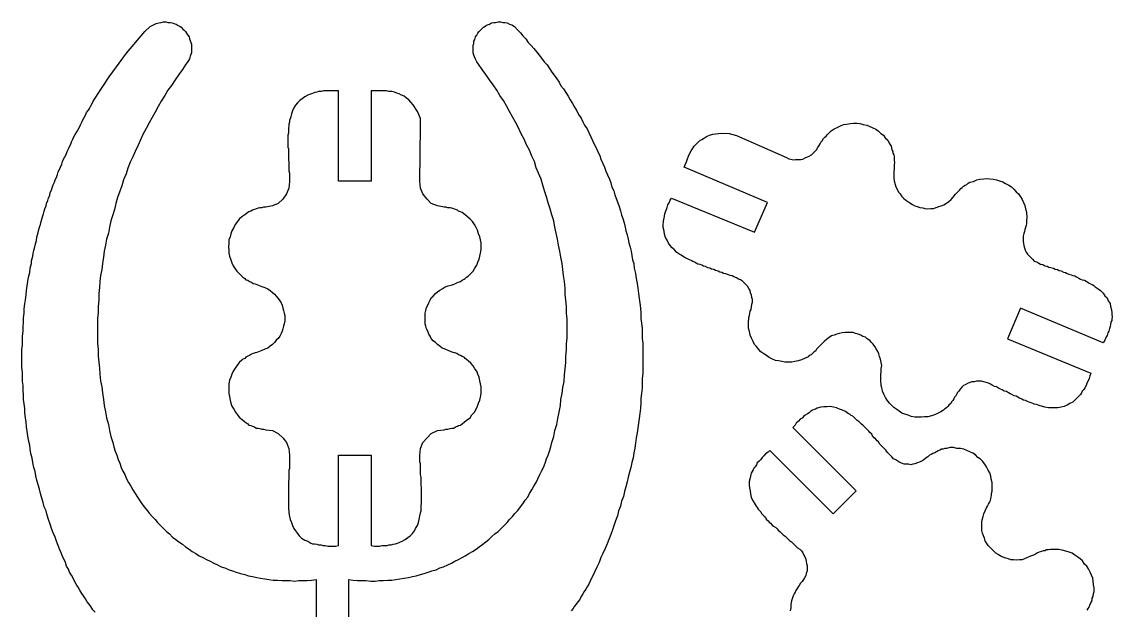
# Model space of a CAD drawing. Extents: x 2 to 225, y 2 to 117.
# Drawn here: x 173.2 to 223.7, y 75.5 to 102.7 of the extents above; entities that cross this region are included whole.
import ezdxf

# ---------------------------------------------------------------- set-up
doc = ezdxf.new("R2010")
doc.units = 0
doc.layers.add('DEFAULT_LAYER', color=1, linetype='CONTINUOUS')

msp = doc.modelspace()

# ---------------------------------------------------------------- linework, layer by layer
at = {"layer": 'DEFAULT_LAYER'}
for points in [[(176.633, 75.407), (176.521, 75.519), (176.437, 75.659), (176.353, 75.771), (176.269, 75.883), (176.185, 76.023), (176.101, 76.163), (176.017, 76.275), (175.933, 76.415), (175.849, 76.555), (175.765, 76.695), (175.681, 76.835), (175.625, 76.975), (175.541, 77.115), (175.457, 77.255), (175.401, 77.396), (175.317, 77.536), (175.261, 77.704), (175.205, 77.844), (175.121, 77.984), (175.065, 78.152), (175.009, 78.292), (174.925, 78.488), (174.841, 78.684), (174.785, 78.88), (174.701, 79.076), (174.617, 79.272), (174.561, 79.468), (174.477, 79.692), (174.421, 79.888), (174.365, 80.084), (174.281, 80.28), (174.225, 80.476), (174.169, 80.672), (174.113, 80.896), (174.057, 81.093), (174.001, 81.289), (173.945, 81.513), (173.889, 81.709), (173.861, 81.905), (173.805, 82.101), (173.749, 82.325), (173.721, 82.521), (173.665, 82.745), (173.637, 82.941), (173.609, 83.137), (173.553, 83.361), (173.525, 83.557), (173.497, 83.781), (173.469, 83.977), (173.441, 84.201), (173.413, 84.397), (173.385, 84.622), (173.385, 84.818), (173.357, 85.042), (173.329, 85.238), (173.329, 85.462), (173.301, 85.658), (173.301, 85.882), (173.273, 86.078), (173.273, 86.302), (173.273, 86.498), (173.245, 86.722), (173.245, 86.918), (173.245, 87.142), (173.245, 87.338), (173.245, 87.562), (173.273, 87.758), (173.273, 87.982), (173.273, 88.179), (173.301, 88.403), (173.301, 88.599), (173.329, 88.823), (173.329, 89.019), (173.357, 89.243), (173.357, 89.439), (173.385, 89.663), (173.413, 89.859), (173.441, 90.083), (173.469, 90.279), (173.497, 90.503), (173.525, 90.699), (173.553, 90.895), (173.609, 91.119), (173.637, 91.315), (173.693, 91.539), (173.693, 91.651), (173.721, 91.763), (173.749, 91.876), (173.777, 92.016), (173.805, 92.128), (173.833, 92.24), (173.861, 92.38), (173.889, 92.492), (173.917, 92.604), (173.945, 92.744), (173.973, 92.856), (174.001, 92.968), (174.029, 93.108), (174.057, 93.22), (174.113, 93.332), (174.141, 93.472), (174.169, 93.584), (174.197, 93.696), (174.253, 93.836), (174.281, 93.948), (174.309, 94.06), (174.365, 94.2), (174.393, 94.312), (174.449, 94.452), (174.477, 94.564), (174.533, 94.676), (174.561, 94.816), (174.617, 94.928), (174.645, 95.04), (174.701, 95.18), (174.757, 95.292), (174.785, 95.405), (174.841, 95.517), (174.897, 95.657), (174.925, 95.769), (174.981, 95.881), (175.037, 95.993), (175.093, 96.133), (175.121, 96.245), (175.177, 96.357), (175.233, 96.469), (175.289, 96.581), (175.345, 96.721), (175.401, 96.833), (175.457, 96.945), (175.513, 97.057), (175.541, 97.169), (175.597, 97.281), (175.653, 97.393), (175.709, 97.505), (175.793, 97.617), (175.849, 97.729), (175.905, 97.841), (175.961, 97.953), (176.017, 98.065), (176.073, 98.177), (176.129, 98.289), (176.185, 98.401), (176.241, 98.513), (176.325, 98.625), (176.381, 98.709), (176.437, 98.821), (176.493, 98.933), (176.549, 99.046), (177.278, 100.166), (178.09, 101.258), (178.93, 102.266), (179.182, 102.49), (179.462, 102.631), (179.574, 102.659), (179.686, 102.687), (179.798, 102.715), (179.91, 102.715), (179.994, 102.687), (180.106, 102.687), (180.19, 102.659), (180.275, 102.631), (180.387, 102.603), (180.471, 102.546), (180.555, 102.518), (180.611, 102.462), (180.695, 102.378), (180.751, 102.322), (180.807, 102.266), (180.863, 102.182), (180.919, 102.098), (180.975, 102.014), (181.003, 101.93), (181.031, 101.846), (181.059, 101.762), (181.087, 101.678), (181.087, 101.594), (181.087, 101.482), (181.087, 101.398), (181.087, 101.286), (181.059, 101.202), (181.031, 101.118), (181.003, 101.006), (180.947, 100.922), (180.891, 100.838), (180.835, 100.754), (180.667, 100.502), (180.499, 100.278), (180.331, 100.026), (180.162, 99.774), (179.994, 99.55), (179.854, 99.298), (179.686, 99.046), (179.546, 98.793), (179.406, 98.541), (179.266, 98.289), (179.126, 98.037), (178.986, 97.785), (178.846, 97.505), (178.734, 97.253), (178.622, 97.001), (178.482, 96.721), (178.37, 96.469), (178.258, 96.217), (178.146, 95.937), (178.062, 95.685), (177.95, 95.405), (177.866, 95.124), (177.782, 94.872), (177.67, 94.592), (177.586, 94.312), (177.53, 94.032), (177.446, 93.78), (177.362, 93.5), (177.306, 93.22), (177.25, 92.94), (177.166, 92.66), (177.11, 92.38), (177.054, 92.1), (177.026, 91.82), (176.97, 91.539), (176.942, 91.259), (176.886, 90.979), (176.858, 90.699), (176.83, 90.419), (176.802, 90.139), (176.802, 89.831), (176.774, 89.551), (176.774, 89.271), (176.746, 88.991), (176.746, 88.711), (176.746, 88.403), (176.746, 88.122), (176.746, 87.842), (176.774, 87.562), (176.774, 87.254), (176.802, 86.974), (176.83, 86.694), (176.858, 86.414), (176.886, 86.106), (176.942, 85.826), (176.97, 85.546), (177.026, 85.238), (177.054, 84.958), (177.11, 84.678), (177.166, 84.397), (177.25, 84.089), (177.306, 83.809), (177.362, 83.529), (177.446, 83.249), (177.502, 83.053), (177.558, 82.857), (177.642, 82.661), (177.698, 82.465), (177.782, 82.297), (177.838, 82.101), (177.922, 81.933), (178.006, 81.765), (178.09, 81.569), (178.174, 81.401), (178.286, 81.233), (178.37, 81.065), (178.482, 80.896), (178.594, 80.728), (178.678, 80.588), (178.79, 80.42), (178.902, 80.28), (179.042, 80.112), (179.154, 79.972), (179.266, 79.832), (179.406, 79.692), (179.518, 79.552), (179.658, 79.412), (179.798, 79.272), (179.938, 79.132), (180.078, 79.02), (180.218, 78.88), (180.359, 78.768), (180.499, 78.656), (180.667, 78.544), (180.807, 78.432), (180.975, 78.32), (181.115, 78.208), (181.283, 78.124), (181.451, 78.012), (181.619, 77.928), (181.787, 77.844), (181.955, 77.76), (182.123, 77.676), (182.291, 77.592), (182.459, 77.508), (182.627, 77.452), (182.823, 77.367), (182.991, 77.311), (183.159, 77.255), (183.355, 77.199), (183.551, 77.143), (183.719, 77.087), (183.916, 77.059), (184.112, 77.003), (184.28, 76.975), (184.476, 76.947), (184.672, 76.919), (184.868, 76.891), (185.064, 76.891), (185.26, 76.863), (185.456, 76.863), (185.652, 76.863), (185.848, 76.835), (186.044, 76.863), (186.24, 76.863), (186.436, 76.863), (186.632, 76.891), (186.856, 76.919), (186.856, 73.222)], [(188.369, 73.222), (188.369, 76.919), (188.565, 76.891), (188.761, 76.863), (188.957, 76.863), (189.153, 76.863), (189.377, 76.835), (189.573, 76.835), (189.769, 76.863), (189.965, 76.863), (190.161, 76.891), (190.357, 76.891), (190.525, 76.919), (190.721, 76.947), (190.917, 76.975), (191.114, 77.003), (191.31, 77.059), (191.478, 77.087), (191.674, 77.143), (191.842, 77.199), (192.038, 77.255), (192.206, 77.311), (192.402, 77.367), (192.57, 77.452), (192.738, 77.508), (192.934, 77.592), (193.102, 77.676), (193.27, 77.76), (193.438, 77.844), (193.606, 77.928), (193.746, 78.012), (193.914, 78.124), (194.082, 78.208), (194.25, 78.32), (194.39, 78.432), (194.558, 78.544), (194.699, 78.656), (194.839, 78.768), (194.979, 78.908), (195.119, 79.02), (195.259, 79.132), (195.399, 79.272), (195.539, 79.412), (195.679, 79.552), (195.791, 79.692), (195.931, 79.832), (196.043, 79.972), (196.183, 80.112), (196.295, 80.28), (196.407, 80.42), (196.519, 80.588), (196.631, 80.728), (196.715, 80.896), (196.827, 81.065), (196.911, 81.233), (197.023, 81.401), (197.107, 81.569), (197.191, 81.765), (197.275, 81.933), (197.359, 82.101), (197.443, 82.297), (197.499, 82.493), (197.583, 82.661), (197.639, 82.857), (197.695, 83.053), (197.751, 83.249), (197.835, 83.529), (197.891, 83.809), (197.975, 84.089), (198.031, 84.369), (198.087, 84.65), (198.143, 84.958), (198.171, 85.238), (198.227, 85.518), (198.255, 85.798), (198.312, 86.078), (198.34, 86.386), (198.368, 86.666), (198.396, 86.946), (198.396, 87.254), (198.424, 87.534), (198.424, 87.814), (198.452, 88.094), (198.452, 88.403), (198.452, 88.683), (198.452, 88.963), (198.424, 89.243), (198.424, 89.551), (198.396, 89.831), (198.368, 90.111), (198.368, 90.391), (198.34, 90.699), (198.284, 90.979), (198.255, 91.259), (198.227, 91.539), (198.171, 91.82), (198.115, 92.1), (198.059, 92.38), (198.003, 92.66), (197.947, 92.94), (197.891, 93.22), (197.835, 93.5), (197.751, 93.78), (197.667, 94.06), (197.583, 94.34), (197.499, 94.62), (197.415, 94.9), (197.331, 95.152), (197.247, 95.433), (197.135, 95.713), (197.023, 95.965), (196.939, 96.245), (196.827, 96.497), (196.715, 96.777), (196.575, 97.029), (196.463, 97.281), (196.323, 97.533), (196.211, 97.813), (196.071, 98.065), (195.931, 98.317), (195.791, 98.569), (195.651, 98.821), (195.511, 99.074), (195.343, 99.298), (195.203, 99.55), (195.035, 99.802), (194.867, 100.026), (194.699, 100.278), (194.53, 100.502), (194.362, 100.754), (194.278, 100.866), (194.222, 100.978), (194.166, 101.09), (194.138, 101.174), (194.11, 101.286), (194.11, 101.398), (194.11, 101.51), (194.11, 101.622), (194.138, 101.706), (194.138, 101.818), (194.194, 101.902), (194.222, 102.014), (194.278, 102.098), (194.334, 102.182), (194.39, 102.266), (194.446, 102.322), (194.53, 102.406), (194.586, 102.462), (194.671, 102.518), (194.755, 102.574), (194.867, 102.603), (194.951, 102.659), (195.063, 102.687), (195.147, 102.687), (195.259, 102.715), (195.371, 102.715), (195.483, 102.687), (195.567, 102.687), (195.679, 102.659), (195.791, 102.603), (195.903, 102.574), (196.015, 102.49), (196.155, 102.35), (196.295, 102.21), (196.407, 102.07), (196.547, 101.93), (196.659, 101.762), (196.799, 101.622), (196.911, 101.482), (197.051, 101.314), (197.163, 101.174), (197.275, 101.034), (197.387, 100.866), (197.527, 100.726), (197.639, 100.558), (197.751, 100.39), (197.863, 100.25), (197.975, 100.082), (198.087, 99.914), (198.171, 99.746), (198.284, 99.606), (198.396, 99.438), (198.508, 99.27), (198.592, 99.102), (198.704, 98.933), (198.788, 98.765), (198.9, 98.597), (198.984, 98.429), (199.096, 98.261), (199.18, 98.093), (199.264, 97.925), (199.376, 97.757), (199.46, 97.589), (199.544, 97.393), (199.628, 97.225), (199.712, 97.057), (199.796, 96.889), (199.88, 96.693), (199.964, 96.525), (200.02, 96.357), (200.104, 96.161), (200.188, 95.993), (200.244, 95.797), (200.328, 95.629), (200.412, 95.433), (200.468, 95.264), (200.524, 95.068), (200.608, 94.9), (200.664, 94.704), (200.72, 94.536), (200.804, 94.34), (200.86, 94.172), (200.916, 93.976), (200.972, 93.78), (201.028, 93.612), (201.084, 93.416), (201.14, 93.22), (201.168, 93.052), (201.224, 92.856), (201.28, 92.66), (201.308, 92.492), (201.364, 92.296), (201.42, 92.1), (201.448, 91.904), (201.476, 91.707), (201.532, 91.539), (201.56, 91.315), (201.616, 91.063), (201.644, 90.839), (201.7, 90.615), (201.728, 90.391), (201.756, 90.139), (201.784, 89.915), (201.812, 89.691), (201.84, 89.467), (201.869, 89.243), (201.869, 88.991), (201.897, 88.767), (201.925, 88.543), (201.925, 88.291), (201.925, 88.066), (201.953, 87.842), (201.953, 87.618), (201.953, 87.366), (201.953, 87.142), (201.953, 86.918), (201.953, 86.694), (201.953, 86.442), (201.925, 86.218), (201.925, 85.994), (201.925, 85.77), (201.897, 85.518), (201.869, 85.294), (201.869, 85.07), (201.84, 84.846), (201.812, 84.594), (201.784, 84.369), (201.756, 84.145), (201.728, 83.921), (201.7, 83.697), (201.644, 83.473), (201.616, 83.221), (201.588, 82.997), (201.532, 82.773), (201.504, 82.549), (201.448, 82.325), (201.392, 82.101), (201.336, 81.877), (201.28, 81.653), (201.224, 81.429), (201.168, 81.205), (201.112, 80.981), (201.056, 80.756), (200.972, 80.532), (200.916, 80.308), (200.832, 80.084), (200.776, 79.86), (200.692, 79.636), (200.636, 79.44), (200.552, 79.216), (200.468, 78.992), (200.384, 78.768), (200.3, 78.572), (200.216, 78.348), (200.104, 78.124), (200.02, 77.928), (199.936, 77.704), (199.824, 77.48), (199.74, 77.283), (199.628, 77.059), (199.572, 76.947), (199.516, 76.835), (199.46, 76.695), (199.376, 76.583), (199.32, 76.471), (199.236, 76.359), (199.18, 76.247), (199.096, 76.135), (199.04, 75.995), (198.956, 75.883), (198.872, 75.771), (198.788, 75.687), (198.732, 75.575), (198.648, 75.463)], [(222.496, 75.493), (222.536, 75.572), (222.595, 75.632), (222.615, 75.731), (222.654, 75.81), (222.694, 75.889), (222.734, 75.969), (222.734, 76.048), (222.773, 76.127), (222.773, 76.206), (222.813, 76.365), (222.813, 76.523), (222.793, 76.662), (222.773, 76.84), (222.753, 76.979), (222.694, 77.117), (222.635, 77.256), (222.555, 77.414), (222.476, 77.533), (222.377, 77.632), (222.278, 77.771), (222.179, 77.87), (222.06, 77.949), (221.922, 78.048), (221.803, 78.127), (221.664, 78.187), (221.506, 78.226), (221.347, 78.266), (221.189, 78.305), (221.031, 78.305), (220.951, 78.305), (220.872, 78.305), (220.793, 78.305), (220.694, 78.286), (220.615, 78.286), (220.535, 78.246), (220.456, 78.246), (220.377, 78.206), (220.278, 78.187), (220.199, 78.147), (220.1, 78.088), (220.02, 78.048), (219.882, 77.989), (219.743, 77.929), (219.624, 77.89), (219.486, 77.83), (219.367, 77.83), (219.228, 77.81), (219.09, 77.83), (218.971, 77.83), (218.852, 77.87), (218.733, 77.909), (218.614, 77.949), (218.496, 77.989), (218.377, 78.068), (218.278, 78.127), (218.198, 78.206), (218.099, 78.305), (218.02, 78.385), (217.921, 78.484), (217.862, 78.583), (217.783, 78.702), (217.743, 78.82), (217.703, 78.939), (217.664, 79.058), (217.624, 79.177), (217.624, 79.296), (217.624, 79.414), (217.624, 79.573), (217.644, 79.672), (217.684, 79.83), (217.723, 79.949), (217.783, 80.088), (217.842, 80.226), (217.882, 80.306), (217.941, 80.405), (217.981, 80.484), (218.02, 80.563), (218.04, 80.662), (218.06, 80.722), (218.08, 80.821), (218.08, 80.9), (218.099, 80.999), (218.099, 81.078), (218.099, 81.157), (218.099, 81.237), (218.099, 81.395), (218.06, 81.553), (218.04, 81.692), (218, 81.85), (217.921, 81.969), (217.842, 82.128), (217.763, 82.247), (217.664, 82.385), (217.565, 82.484), (217.446, 82.563), (217.327, 82.682), (217.208, 82.761), (217.07, 82.821), (216.931, 82.88), (216.792, 82.94), (216.634, 82.979), (216.475, 82.979), (216.317, 83.019), (216.159, 83.019), (216, 82.979), (215.921, 82.979), (215.842, 82.94), (215.763, 82.94), (215.683, 82.9), (215.604, 82.86), (215.525, 82.821), (215.446, 82.781), (215.366, 82.742), (215.287, 82.702), (215.208, 82.662), (215.129, 82.583), (215.05, 82.544), (214.951, 82.445), (214.852, 82.385), (214.733, 82.346), (214.653, 82.306), (214.535, 82.266), (214.436, 82.247), (214.337, 82.227), (214.238, 82.247), (214.158, 82.247), (214.04, 82.247), (213.96, 82.286), (213.841, 82.326), (213.742, 82.385), (213.643, 82.445), (213.544, 82.504), (213.465, 82.583), (213.386, 82.662), (213.327, 82.722), (213.247, 82.801), (213.188, 82.9), (213.129, 82.959), (213.049, 83.039), (212.99, 83.098), (212.911, 83.177), (212.851, 83.276), (212.792, 83.336), (212.713, 83.415), (212.653, 83.474), (212.574, 83.554), (212.534, 83.633), (212.455, 83.712), (212.396, 83.771), (212.336, 83.831), (212.257, 83.91), (212.198, 83.97), (212.118, 84.049), (212.059, 84.108), (212, 84.168), (211.94, 84.227), (211.861, 84.267), (211.782, 84.346), (211.722, 84.405), (211.663, 84.465), (211.584, 84.504), (211.524, 84.564), (211.465, 84.583), (211.326, 84.682), (211.188, 84.742), (211.049, 84.801), (210.91, 84.861), (210.772, 84.881), (210.613, 84.92), (210.475, 84.9), (210.316, 84.9), (210.178, 84.881), (210.019, 84.841), (209.94, 84.801), (209.881, 84.782), (209.801, 84.742), (209.722, 84.702), (209.643, 84.623), (209.564, 84.583), (209.465, 84.524), (209.405, 84.465), (209.326, 84.385), (209.227, 84.326), (209.148, 84.247), (209.049, 84.148), (208.989, 84.049), (208.89, 83.95), (211.821, 81.019), (210.752, 79.949), (207.821, 82.88), (207.742, 82.801), (207.623, 82.722), (207.544, 82.643), (207.464, 82.563), (207.405, 82.464), (207.326, 82.385), (207.247, 82.306), (207.207, 82.227), (207.148, 82.128), (207.088, 82.068), (207.049, 81.989), (207.009, 81.91), (206.969, 81.831), (206.95, 81.771), (206.91, 81.613), (206.87, 81.454), (206.87, 81.296), (206.89, 81.157), (206.91, 81.019), (206.93, 80.88), (206.969, 80.722), (207.029, 80.583), (207.108, 80.464), (207.187, 80.306), (207.247, 80.246), (207.286, 80.167), (207.346, 80.108), (207.405, 80.048), (207.445, 79.969), (207.504, 79.91), (207.563, 79.85), (207.623, 79.791), (207.662, 79.712), (207.742, 79.632), (207.801, 79.573), (207.861, 79.514), (207.94, 79.434), (207.999, 79.375), (208.098, 79.315), (208.158, 79.256), (208.217, 79.197), (208.296, 79.117), (208.375, 79.038), (208.435, 78.979), (208.534, 78.919), (208.593, 78.86), (208.673, 78.781), (208.732, 78.721), (208.831, 78.662), (208.89, 78.603), (208.97, 78.523), (209.049, 78.444), (209.108, 78.385), (209.207, 78.325), (209.207, 78.325), (209.286, 78.246), (209.346, 78.147), (209.405, 78.048), (209.445, 77.969), (209.484, 77.85), (209.504, 77.751), (209.524, 77.652), (209.544, 77.553), (209.544, 77.434), (209.544, 77.315), (209.504, 77.196), (209.484, 77.097), (209.425, 76.998), (209.385, 76.919), (209.326, 76.82), (209.247, 76.741), (209.187, 76.642), (209.128, 76.582), (209.088, 76.503), (209.029, 76.404), (208.989, 76.325), (208.95, 76.246), (208.91, 76.167), (208.89, 76.107), (208.851, 76.028), (208.831, 75.929), (208.791, 75.77), (208.791, 75.612), (208.772, 75.473)]]:
    msp.add_lwpolyline(points, dxfattribs=at)
for points in [[(185.622, 95.321), (185.594, 95.013), (185.482, 94.761), (185.314, 94.509), (185.09, 94.312), (184.838, 94.2), (184.53, 94.144), (184.418, 94.144), (184.334, 94.116), (184.25, 94.116), (184.166, 94.088), (184.082, 94.06), (183.998, 94.032), (183.914, 94.004), (183.83, 93.948), (183.746, 93.92), (183.69, 93.892), (183.55, 93.78), (183.41, 93.696), (183.298, 93.584), (183.213, 93.472), (183.101, 93.332), (183.045, 93.192), (182.961, 93.052), (182.905, 92.912), (182.877, 92.772), (182.821, 92.632), (182.821, 92.464), (182.793, 92.324), (182.821, 92.156), (182.821, 92.016), (182.849, 91.876), (182.905, 91.708), (182.961, 91.568), (183.017, 91.428), (183.101, 91.288), (183.185, 91.176), (183.298, 91.064), (183.41, 90.952), (183.466, 90.896), (183.55, 90.839), (183.606, 90.783), (183.69, 90.755), (183.774, 90.699), (183.858, 90.671), (183.942, 90.615), (184.026, 90.587), (184.11, 90.559), (184.194, 90.531), (184.334, 90.475), (184.474, 90.419), (184.614, 90.363), (184.726, 90.279), (184.838, 90.195), (184.922, 90.111), (185.006, 90.027), (185.09, 89.915), (185.174, 89.803), (185.23, 89.719), (185.286, 89.607), (185.314, 89.467), (185.342, 89.355), (185.37, 89.243), (185.398, 89.131), (185.398, 88.991), (185.398, 88.879), (185.37, 88.739), (185.342, 88.627), (185.314, 88.515), (185.286, 88.403), (185.23, 88.291), (185.174, 88.179), (185.09, 88.067), (185.006, 87.983), (184.922, 87.871), (184.838, 87.787), (184.726, 87.703), (184.614, 87.619), (184.474, 87.563), (184.334, 87.507), (184.194, 87.451), (184.11, 87.423), (184.026, 87.395), (183.942, 87.367), (183.858, 87.339), (183.774, 87.283), (183.69, 87.254), (183.606, 87.198), (183.55, 87.142), (183.466, 87.114), (183.41, 87.058), (183.298, 86.946), (183.185, 86.806), (183.101, 86.694), (183.017, 86.554), (182.961, 86.414), (182.905, 86.274), (182.849, 86.134), (182.821, 85.966), (182.821, 85.826), (182.821, 85.686), (182.821, 85.518), (182.849, 85.378), (182.877, 85.21), (182.905, 85.07), (182.961, 84.93), (183.045, 84.79), (183.129, 84.65), (183.213, 84.538), (183.298, 84.426), (183.438, 84.314), (183.55, 84.202), (183.69, 84.118), (183.746, 84.062), (183.83, 84.034), (183.914, 84.006), (183.998, 83.978), (184.082, 83.922), (184.166, 83.922), (184.25, 83.894), (184.334, 83.866), (184.418, 83.866), (184.53, 83.838), (184.838, 83.81), (185.09, 83.67), (185.314, 83.473), (185.482, 83.249), (185.594, 82.969), (185.622, 82.661), (185.622, 82.577), (185.622, 82.465), (185.622, 82.353), (185.622, 82.269), (185.622, 82.157), (185.622, 82.045), (185.594, 81.961), (185.594, 81.849), (185.594, 81.765), (185.594, 81.653), (185.594, 81.541), (185.566, 81.457), (185.566, 81.345), (185.566, 81.261), (185.566, 81.149), (185.566, 81.065), (185.566, 80.981), (185.566, 80.869), (185.566, 80.785), (185.566, 80.701), (185.566, 80.589), (185.566, 80.505), (185.566, 80.421), (185.566, 80.337), (185.566, 80.253), (185.566, 80.169), (185.594, 80.085), (185.594, 80), (185.622, 79.832), (185.65, 79.692), (185.706, 79.552), (185.762, 79.412), (185.818, 79.272), (185.902, 79.16), (185.986, 79.048), (186.07, 78.936), (186.182, 78.824), (186.322, 78.74), (186.462, 78.684), (186.518, 78.656), (186.602, 78.6), (186.686, 78.572), (186.77, 78.572), (186.883, 78.544), (186.967, 78.516), (187.079, 78.516), (187.163, 78.488), (187.275, 78.488), (187.387, 78.46), (187.499, 78.46), (187.639, 78.46), (187.751, 78.46), (187.891, 78.488), (187.891, 82.661), (189.403, 82.661), (189.403, 78.488), (189.543, 78.46), (189.655, 78.46), (189.795, 78.46), (189.907, 78.488), (190.019, 78.488), (190.131, 78.488), (190.215, 78.516), (190.327, 78.516), (190.411, 78.544), (190.524, 78.572), (190.608, 78.6), (190.692, 78.628), (190.748, 78.656), (190.832, 78.684), (190.972, 78.768), (191.084, 78.852), (191.196, 78.936), (191.308, 79.048), (191.392, 79.16), (191.448, 79.272), (191.532, 79.412), (191.588, 79.552), (191.616, 79.692), (191.644, 79.86), (191.672, 80), (191.7, 80.085), (191.7, 80.169), (191.7, 80.253), (191.7, 80.337), (191.728, 80.421), (191.728, 80.533), (191.728, 80.617), (191.728, 80.701), (191.728, 80.785), (191.728, 80.897), (191.728, 80.981), (191.728, 81.065), (191.728, 81.177), (191.7, 81.261), (191.7, 81.373), (191.7, 81.457), (191.7, 81.569), (191.7, 81.653), (191.672, 81.765), (191.672, 81.849), (191.672, 81.961), (191.672, 82.073), (191.672, 82.157), (191.672, 82.269), (191.644, 82.353), (191.644, 82.465), (191.644, 82.577), (191.644, 82.661), (191.672, 82.969), (191.784, 83.249), (191.98, 83.473), (192.176, 83.67), (192.456, 83.81), (192.764, 83.838), (192.848, 83.866), (192.932, 83.866), (193.044, 83.894), (193.128, 83.922), (193.212, 83.922), (193.296, 83.978), (193.38, 84.006), (193.436, 84.034), (193.52, 84.062), (193.604, 84.118), (193.716, 84.202), (193.856, 84.314), (193.968, 84.398), (194.052, 84.538), (194.165, 84.65), (194.249, 84.79), (194.305, 84.93), (194.361, 85.07), (194.417, 85.21), (194.445, 85.35), (194.473, 85.518), (194.473, 85.658), (194.473, 85.826), (194.445, 85.966), (194.417, 86.106), (194.389, 86.274), (194.333, 86.414), (194.277, 86.554), (194.193, 86.666), (194.109, 86.806), (193.996, 86.918), (193.884, 87.03), (193.8, 87.086), (193.744, 87.142), (193.688, 87.198), (193.604, 87.226), (193.52, 87.283), (193.436, 87.311), (193.352, 87.367), (193.268, 87.395), (193.184, 87.423), (193.1, 87.451), (192.96, 87.507), (192.82, 87.563), (192.68, 87.619), (192.568, 87.703), (192.456, 87.787), (192.372, 87.871), (192.26, 87.955), (192.176, 88.067), (192.12, 88.179), (192.064, 88.263), (192.008, 88.403), (191.952, 88.515), (191.924, 88.627), (191.896, 88.739), (191.896, 88.879), (191.896, 88.991), (191.896, 89.131), (191.896, 89.243), (191.924, 89.355), (191.952, 89.495), (192.008, 89.607), (192.064, 89.719), (192.12, 89.831), (192.176, 89.943), (192.26, 90.027), (192.372, 90.139), (192.456, 90.223), (192.568, 90.307), (192.68, 90.363), (192.82, 90.447), (192.96, 90.503), (193.1, 90.531), (193.184, 90.559), (193.268, 90.587), (193.352, 90.643), (193.436, 90.671), (193.52, 90.699), (193.604, 90.755), (193.688, 90.811), (193.744, 90.839), (193.8, 90.896), (193.884, 90.952), (193.996, 91.064), (194.109, 91.176), (194.193, 91.316), (194.277, 91.456), (194.333, 91.596), (194.389, 91.736), (194.417, 91.876), (194.445, 92.016), (194.473, 92.184), (194.473, 92.324), (194.473, 92.492), (194.445, 92.632), (194.417, 92.772), (194.361, 92.912), (194.305, 93.08), (194.249, 93.192), (194.165, 93.332), (194.081, 93.472), (193.968, 93.584), (193.856, 93.696), (193.744, 93.78), (193.604, 93.892), (193.52, 93.92), (193.436, 93.948), (193.38, 94.004), (193.296, 94.032), (193.212, 94.06), (193.128, 94.088), (193.044, 94.116), (192.932, 94.116), (192.848, 94.144), (192.764, 94.144), (192.456, 94.2), (192.176, 94.312), (191.98, 94.509), (191.784, 94.761), (191.672, 95.013), (191.644, 95.321), (191.672, 97.869), (191.672, 98.234), (191.532, 98.57), (191.336, 98.878), (191.224, 98.99), (191.14, 99.102), (191.028, 99.186), (190.916, 99.27), (190.804, 99.326), (190.692, 99.382), (190.58, 99.41), (190.468, 99.466), (190.355, 99.494), (190.215, 99.494), (190.103, 99.522), (189.963, 99.522), (189.823, 99.522), (189.683, 99.522), (189.543, 99.522), (189.403, 99.522), (189.403, 95.349), (187.891, 95.349), (187.891, 99.522), (187.751, 99.522), (187.639, 99.522), (187.527, 99.522), (187.387, 99.522), (187.275, 99.522), (187.191, 99.522), (187.079, 99.494), (186.967, 99.494), (186.883, 99.466), (186.798, 99.438), (186.714, 99.41), (186.63, 99.382), (186.546, 99.354), (186.462, 99.326), (186.322, 99.242), (186.21, 99.158), (186.098, 99.074), (185.986, 98.962), (185.902, 98.85), (185.818, 98.738), (185.762, 98.598), (185.706, 98.458), (185.678, 98.318), (185.622, 98.15), (185.622, 98.065), (185.594, 97.981), (185.594, 97.897), (185.566, 97.813), (185.566, 97.729), (185.566, 97.645), (185.566, 97.561), (185.538, 97.477), (185.538, 97.393), (185.538, 97.281), (185.538, 97.197), (185.538, 97.113), (185.538, 97.001), (185.538, 96.917), (185.566, 96.833), (185.566, 96.721), (185.566, 96.637), (185.566, 96.525), (185.566, 96.441), (185.566, 96.329), (185.594, 96.217), (185.594, 96.133), (185.594, 96.021), (185.594, 95.937), (185.594, 95.825), (185.622, 95.713), (185.622, 95.629), (185.622, 95.517), (185.622, 95.433), (185.622, 95.321)], [(219.593, 93.014), (219.573, 92.915), (219.533, 92.796), (219.533, 92.678), (219.533, 92.559), (219.553, 92.46), (219.573, 92.361), (219.593, 92.262), (219.632, 92.143), (219.672, 92.064), (219.731, 91.965), (219.811, 91.885), (219.89, 91.806), (219.969, 91.727), (220.048, 91.648), (220.167, 91.608), (220.266, 91.549), (220.345, 91.509), (220.444, 91.489), (220.543, 91.43), (220.642, 91.41), (220.722, 91.371), (220.821, 91.351), (220.939, 91.311), (221.019, 91.272), (221.118, 91.252), (221.197, 91.212), (221.296, 91.192), (221.395, 91.133), (221.494, 91.113), (221.573, 91.073), (221.652, 91.034), (221.751, 91.014), (221.831, 90.974), (221.93, 90.955), (222.009, 90.915), (222.108, 90.856), (222.187, 90.816), (222.266, 90.776), (222.365, 90.757), (222.445, 90.717), (222.524, 90.677), (222.583, 90.618), (222.643, 90.598), (222.722, 90.559), (222.801, 90.519), (222.86, 90.46), (222.999, 90.361), (223.118, 90.281), (223.237, 90.162), (223.316, 90.044), (223.415, 89.945), (223.474, 89.806), (223.554, 89.687), (223.573, 89.549), (223.613, 89.39), (223.633, 89.251), (223.633, 89.172), (223.653, 89.073), (223.633, 88.974), (223.633, 88.895), (223.593, 88.816), (223.573, 88.717), (223.554, 88.618), (223.534, 88.519), (223.494, 88.4), (223.455, 88.321), (223.415, 88.202), (223.356, 88.103), (223.316, 87.984), (223.237, 87.865), (219.414, 89.469), (218.82, 88.043), (222.662, 86.459), (222.623, 86.34), (222.583, 86.221), (222.544, 86.103), (222.484, 86.004), (222.445, 85.885), (222.385, 85.786), (222.346, 85.706), (222.266, 85.627), (222.227, 85.548), (222.187, 85.469), (222.108, 85.39), (222.048, 85.33), (221.989, 85.271), (221.93, 85.211), (221.831, 85.112), (221.692, 85.053), (221.573, 84.974), (221.435, 84.914), (221.296, 84.894), (221.137, 84.855), (221.019, 84.855), (220.86, 84.855), (220.702, 84.855), (220.543, 84.894), (220.385, 84.934), (220.326, 84.954), (220.226, 84.974), (220.147, 85.013), (220.048, 85.033), (219.989, 85.053), (219.91, 85.093), (219.811, 85.112), (219.731, 85.152), (219.652, 85.192), (219.553, 85.211), (219.474, 85.251), (219.375, 85.31), (219.296, 85.35), (219.216, 85.39), (219.117, 85.409), (219.018, 85.469), (218.939, 85.508), (218.86, 85.548), (218.761, 85.607), (218.662, 85.627), (218.563, 85.687), (218.484, 85.726), (218.404, 85.766), (218.305, 85.825), (218.206, 85.845), (218.107, 85.904), (218.028, 85.944), (217.929, 86.004), (217.83, 86.023), (217.711, 86.063), (217.612, 86.083), (217.493, 86.083), (217.375, 86.083), (217.276, 86.063), (217.157, 86.063), (217.078, 86.023), (216.959, 85.984), (216.86, 85.924), (216.781, 85.885), (216.701, 85.805), (216.622, 85.726), (216.563, 85.627), (216.483, 85.548), (216.444, 85.429), (216.365, 85.35), (216.325, 85.271), (216.285, 85.192), (216.226, 85.132), (216.186, 85.053), (216.107, 84.974), (216.048, 84.914), (215.988, 84.855), (215.909, 84.815), (215.85, 84.756), (215.731, 84.677), (215.572, 84.597), (215.434, 84.538), (215.295, 84.479), (215.137, 84.439), (214.978, 84.439), (214.84, 84.419), (214.681, 84.419), (214.523, 84.419), (214.364, 84.459), (214.226, 84.518), (214.067, 84.558), (213.929, 84.617), (213.81, 84.696), (213.691, 84.776), (213.552, 84.875), (213.453, 84.974), (213.354, 85.073), (213.255, 85.211), (213.176, 85.33), (213.097, 85.489), (213.037, 85.627), (213.018, 85.726), (212.998, 85.786), (212.978, 85.885), (212.978, 85.964), (212.958, 86.063), (212.958, 86.142), (212.958, 86.221), (212.958, 86.34), (212.958, 86.419), (212.978, 86.518), (212.978, 86.677), (212.998, 86.816), (212.978, 86.954), (212.938, 87.113), (212.899, 87.231), (212.859, 87.35), (212.82, 87.469), (212.74, 87.588), (212.681, 87.687), (212.602, 87.806), (212.523, 87.885), (212.443, 87.964), (212.324, 88.043), (212.245, 88.123), (212.126, 88.162), (212.027, 88.222), (211.909, 88.261), (211.79, 88.301), (211.671, 88.34), (211.552, 88.34), (211.433, 88.34), (211.314, 88.34), (211.176, 88.321), (211.037, 88.301), (210.918, 88.261), (210.8, 88.222), (210.681, 88.182), (210.562, 88.103), (210.443, 88.024), (210.344, 87.925), (210.245, 87.826), (210.126, 87.707), (210.067, 87.647), (209.988, 87.568), (209.948, 87.489), (209.869, 87.449), (209.809, 87.39), (209.73, 87.311), (209.651, 87.271), (209.591, 87.212), (209.512, 87.172), (209.453, 87.152), (209.294, 87.073), (209.136, 87.033), (208.978, 86.994), (208.839, 86.974), (208.68, 86.974), (208.522, 86.974), (208.383, 86.994), (208.225, 87.033), (208.086, 87.053), (207.948, 87.113), (207.789, 87.192), (207.67, 87.271), (207.552, 87.35), (207.413, 87.449), (207.314, 87.548), (207.215, 87.687), (207.116, 87.786), (207.056, 87.925), (206.977, 88.083), (206.918, 88.222), (206.878, 88.38), (206.839, 88.538), (206.839, 88.618), (206.839, 88.697), (206.839, 88.776), (206.839, 88.855), (206.858, 88.954), (206.858, 89.034), (206.878, 89.133), (206.898, 89.232), (206.918, 89.331), (206.957, 89.41), (206.977, 89.509), (206.997, 89.648), (207.017, 89.747), (207.017, 89.865), (206.997, 89.964), (206.977, 90.063), (206.938, 90.182), (206.918, 90.281), (206.858, 90.38), (206.799, 90.479), (206.72, 90.559), (206.641, 90.638), (206.561, 90.717), (206.462, 90.776), (206.383, 90.816), (206.284, 90.875), (206.165, 90.915), (206.086, 90.955), (205.987, 90.974), (205.908, 91.014), (205.789, 91.054), (205.69, 91.073), (205.611, 91.113), (205.512, 91.133), (205.433, 91.172), (205.314, 91.212), (205.234, 91.252), (205.135, 91.272), (205.056, 91.311), (204.957, 91.331), (204.858, 91.39), (204.759, 91.41), (204.68, 91.45), (204.601, 91.489), (204.502, 91.509), (204.423, 91.549), (204.343, 91.588), (204.264, 91.628), (204.185, 91.668), (204.106, 91.707), (204.026, 91.747), (203.947, 91.786), (203.868, 91.826), (203.789, 91.866), (203.729, 91.925), (203.67, 91.945), (203.531, 92.044), (203.412, 92.163), (203.313, 92.262), (203.214, 92.361), (203.135, 92.48), (203.076, 92.618), (202.997, 92.737), (202.957, 92.895), (202.937, 93.034), (202.898, 93.193), (202.898, 93.272), (202.898, 93.351), (202.917, 93.45), (202.917, 93.529), (202.937, 93.628), (202.957, 93.727), (202.977, 93.826), (202.997, 93.925), (203.036, 94.005), (203.076, 94.123), (203.115, 94.242), (203.175, 94.341), (203.214, 94.46), (203.274, 94.559), (207.116, 92.975), (207.71, 94.361), (203.868, 95.985), (203.908, 96.104), (203.967, 96.242), (204.026, 96.381), (204.066, 96.5), (204.125, 96.639), (204.185, 96.738), (204.244, 96.837), (204.323, 96.955), (204.403, 97.035), (204.482, 97.114), (204.581, 97.213), (204.68, 97.272), (204.799, 97.351), (204.898, 97.411), (205.036, 97.47), (205.195, 97.51), (205.571, 97.569), (205.947, 97.55), (206.284, 97.451), (208.601, 96.44), (208.7, 96.381), (208.799, 96.361), (208.918, 96.322), (209.017, 96.341), (209.136, 96.341), (209.255, 96.341), (209.354, 96.361), (209.453, 96.421), (209.572, 96.46), (209.651, 96.5), (209.75, 96.559), (209.829, 96.639), (209.908, 96.718), (209.988, 96.797), (210.047, 96.896), (210.106, 96.995), (210.146, 97.074), (210.186, 97.153), (210.245, 97.213), (210.304, 97.312), (210.364, 97.371), (210.423, 97.431), (210.483, 97.49), (210.542, 97.55), (210.602, 97.609), (210.661, 97.668), (210.8, 97.767), (210.938, 97.827), (211.097, 97.906), (211.235, 97.965), (211.374, 97.985), (211.552, 98.005), (211.691, 98.025), (211.849, 98.025), (211.988, 98.005), (212.146, 97.965), (212.305, 97.926), (212.424, 97.886), (212.582, 97.807), (212.721, 97.748), (212.839, 97.668), (212.958, 97.55), (213.077, 97.47), (213.156, 97.351), (213.275, 97.233), (213.335, 97.094), (213.434, 96.955), (213.473, 96.797), (213.513, 96.718), (213.513, 96.639), (213.552, 96.559), (213.572, 96.46), (213.572, 96.381), (213.572, 96.302), (213.592, 96.203), (213.572, 96.104), (213.572, 96.025), (213.572, 95.906), (213.552, 95.767), (213.552, 95.609), (213.552, 95.49), (213.572, 95.351), (213.612, 95.193), (213.651, 95.074), (213.711, 94.975), (213.77, 94.836), (213.849, 94.757), (213.929, 94.638), (214.008, 94.559), (214.107, 94.46), (214.206, 94.401), (214.305, 94.341), (214.424, 94.262), (214.523, 94.203), (214.642, 94.163), (214.76, 94.123), (214.899, 94.104), (214.998, 94.084), (215.137, 94.064), (215.275, 94.084), (215.394, 94.084), (215.513, 94.123), (215.632, 94.163), (215.751, 94.203), (215.869, 94.242), (215.988, 94.321), (216.107, 94.401), (216.206, 94.5), (216.305, 94.599), (216.404, 94.737), (216.464, 94.797), (216.543, 94.876), (216.602, 94.935), (216.662, 94.995), (216.721, 95.054), (216.781, 95.114), (216.86, 95.153), (216.939, 95.193), (216.998, 95.252), (217.078, 95.292), (217.236, 95.331), (217.394, 95.411), (217.533, 95.43), (217.711, 95.45), (217.85, 95.47), (217.989, 95.45), (218.167, 95.43), (218.305, 95.411), (218.444, 95.351), (218.603, 95.312), (218.721, 95.232), (218.88, 95.153), (218.999, 95.074), (219.098, 94.975), (219.216, 94.856), (219.315, 94.757), (219.414, 94.618), (219.494, 94.5), (219.553, 94.361), (219.613, 94.222), (219.652, 94.064), (219.692, 93.906), (219.692, 93.826), (219.712, 93.727), (219.712, 93.648), (219.692, 93.549), (219.692, 93.47), (219.692, 93.391), (219.672, 93.292), (219.652, 93.193), (219.613, 93.113), (219.593, 93.014)]]:
    msp.add_lwpolyline(points, close=True, dxfattribs=at)

doc.saveas('drawing.dxf')
